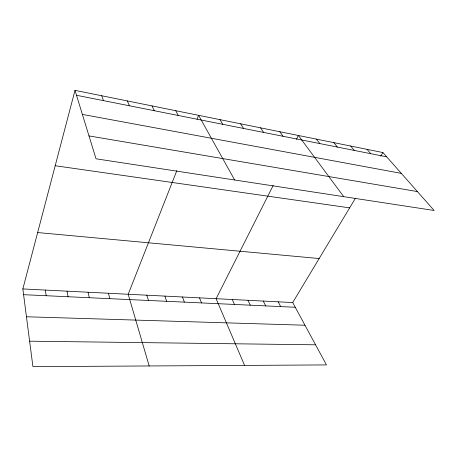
<?xml version="1.0" encoding="UTF-8"?>
<svg xmlns="http://www.w3.org/2000/svg" width="457" height="457" viewBox="0 0 457 457"><rect width="100%" height="100%" fill="white"/><g stroke="black" fill="none" stroke-linecap="round" stroke-linejoin="round"><path stroke-width="0.69" d="M22.85 288.938L292.691 302.557L326.475 364.92L32.921 366.645L22.85 288.938L74.994 90.355L382.909 152.552L434.15 210.488L96.027 158.796L74.994 90.355M176.876 170.53L128.189 294.257L149.171 365.96M197.058 119.254L198.601 115.324L234.664 179.989M273.189 185.473L216.115 298.695L244.569 365.4M296.467 139.299L298.392 135.483L343.715 196.664M292.691 302.557L355.426 198.252M380.738 156.168L382.909 152.552M29.625 341.179L315.576 344.807M26.46 316.77L304.973 325.23M23.593 294.679L295.239 307.264M37.657 232.55L319.163 258.542M55.2 165.731L349.645 207.866M88.995 135.912L417.418 191.574M82.38 114.399L401.326 173.38M76.502 95.273L386.713 156.86M367.057 149.353L370.781 153.695M350.702 146.051L354.346 150.433M333.827 142.641L337.375 147.063M316.398 139.122L319.843 143.584M279.781 131.725L282.997 136.266M260.53 127.834L263.615 132.416M240.605 123.807L243.552 128.434M219.977 119.643L222.77 124.31M278.176 301.826L280.655 306.59M175.756 110.708L178.196 115.461M263.278 301.072L265.677 305.899M247.98 300.3L250.293 305.185M152.027 105.915L154.26 110.708M232.259 299.506L234.492 304.453M127.36 100.934L129.377 105.767M199.515 297.855L201.548 302.922M182.44 296.993L184.371 302.128M101.705 95.753L103.476 100.626M164.88 296.107L166.691 301.312M146.8 295.193L148.496 300.466M108.429 293.257L109.851 298.678M88.047 292.229L89.315 297.724M67.008 291.166L68.116 296.742M45.289 290.069L46.22 295.725"/></g></svg>
